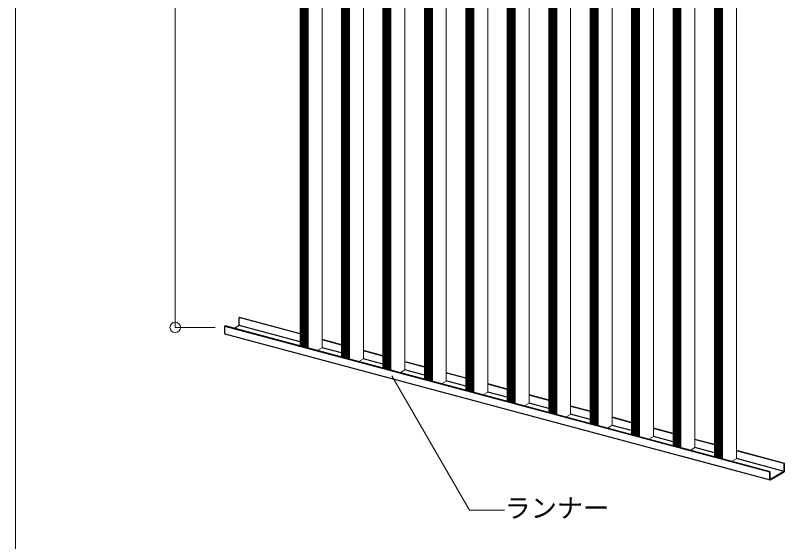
# Model space of a CAD drawing. Units: millimetres on the paper, with parts at other scales. Extents: x -195 to 195, y -140 to 138.
# Drawn here: x -96.45 to -52.4, y -89.36 to -59.2 of the extents above; entities that cross this region are included whole.
import ezdxf
from ezdxf.enums import TextEntityAlignment as Align

# ---------------------------------------------------------------- set-up
doc = ezdxf.new("R2010")
doc.units = ezdxf.units.MM
doc.header["$PDMODE"] = 32
doc.header["$PDSIZE"] = 0.6
for name, color, linetype, lineweight in [('A-2_スタッド', 3, 'Continuous', 18), ('A-3_ランナー', 2, 'Continuous', 25), ('A-5_寸法', 7, 'Continuous', 9), ('A-6_文字・矢印', 7, 'Continuous', 18), ('F-3_ランナー', 4, 'Continuous', 9)]:
    doc.layers.add(name, color=color, linetype=linetype, lineweight=lineweight)
doc.styles.add('ＭＳ ゴシック', font='')
doc.styles.get('ＭＳ ゴシック').set_extended_font_data('MS Gothic')

msp = doc.modelspace()

# ---------------------------------------------------------------- linework, layer by layer
at = {"layer": 'A-2_スタッド'}
for p, q in [((-80.145, -1.171), (-80.145, -78.146)), ((-80.104, -1.182), (-80.104, -78.157)), ((-80.073, -78.165), (-80.073, -1.19)), ((-80.047, -1.197), (-80.047, -78.172)), ((-80.011, -78.182), (-80.011, -1.207)), ((-79.99, -78.187), (-79.99, -1.212)), ((-79.939, -1.226), (-79.939, -78.201)), ((-79.919, -78.206), (-79.919, -1.231)), ((-79.908, -78.209), (-79.908, -1.234)), ((-79.858, -1.248), (-79.858, -78.223)), ((-79.827, -1.256), (-79.827, -78.231)), ((-79.801, -78.238), (-79.801, -1.263)), ((-79.765, -1.273), (-79.765, -78.248)), ((-79.744, -78.253), (-79.744, -1.278)), ((-79.692, -1.292), (-79.692, -78.267)), ((-78.892, -78.249), (-78.892, -1.506)), ((-77.772, -1.806), (-77.772, -78.782)), ((-77.731, -1.818), (-77.731, -78.793)), ((-77.7, -78.801), (-77.7, -1.826)), ((-77.674, -1.833), (-77.674, -78.808)), ((-77.637, -78.818), (-77.637, -1.842)), ((-77.617, -78.823), (-77.617, -1.848)), ((-77.566, -1.862), (-77.566, -78.837)), ((-77.546, -78.842), (-77.546, -1.867)), ((-77.535, -78.845), (-77.535, -1.87)), ((-77.484, -1.884), (-77.484, -78.859)), ((-77.454, -1.892), (-77.454, -78.867)), ((-77.427, -78.874), (-77.427, -1.899)), ((-77.391, -1.908), (-77.391, -78.883)), ((-77.371, -78.889), (-77.371, -1.914)), ((-77.318, -1.928), (-77.318, -78.903)), ((-76.518, -78.885), (-76.518, -2.142)), ((-75.399, -2.442), (-75.399, -79.417)), ((-75.357, -2.453), (-75.357, -79.428)), ((-75.327, -79.437), (-75.327, -2.462)), ((-75.3, -2.469), (-75.3, -79.444)), ((-75.264, -79.453), (-75.264, -2.478)), ((-75.244, -79.459), (-75.244, -2.484)), ((-75.193, -2.497), (-75.193, -79.473)), ((-75.172, -79.478), (-75.172, -2.503)), ((-75.162, -79.481), (-75.162, -2.506)), ((-75.111, -2.519), (-75.111, -79.494)), ((-75.081, -2.528), (-75.081, -79.503)), ((-75.054, -79.51), (-75.054, -2.535)), ((-75.018, -2.544), (-75.018, -79.519)), ((-74.997, -79.525), (-74.997, -2.55)), ((-74.945, -2.564), (-74.945, -79.539)), ((-74.145, -79.52), (-74.145, -2.778)), ((-73.025, -3.078), (-73.025, -80.053)), ((-72.984, -3.089), (-72.984, -80.064)), ((-72.954, -80.073), (-72.954, -3.098)), ((-72.927, -3.105), (-72.927, -80.08)), ((-72.891, -80.089), (-72.891, -3.114)), ((-72.87, -80.095), (-72.87, -3.12)), ((-72.82, -3.133), (-72.82, -80.108)), ((-72.799, -80.114), (-72.799, -3.139)), ((-72.788, -80.117), (-72.788, -3.142)), ((-72.738, -3.155), (-72.738, -80.13)), ((-72.707, -3.163), (-72.707, -80.139)), ((-72.681, -80.146), (-72.681, -3.171)), ((-72.645, -3.18), (-72.645, -80.155)), ((-72.624, -80.161), (-72.624, -3.186)), ((-72.572, -3.2), (-72.572, -80.175)), ((-71.772, -80.156), (-71.772, -3.414)), ((-70.652, -3.714), (-70.652, -80.689)), ((-70.611, -3.725), (-70.611, -80.7)), ((-70.58, -80.708), (-70.58, -3.733)), ((-70.554, -3.741), (-70.554, -80.716)), ((-70.518, -80.725), (-70.518, -3.75)), ((-70.497, -80.731), (-70.497, -3.756)), ((-70.446, -3.769), (-70.446, -80.744)), ((-70.426, -80.75), (-70.426, -3.775)), ((-70.415, -80.753), (-70.415, -3.778)), ((-70.364, -3.791), (-70.364, -80.766)), ((-70.334, -3.799), (-70.334, -80.774)), ((-70.308, -80.782), (-70.308, -3.806)), ((-70.271, -3.816), (-70.271, -80.791)), ((-70.251, -80.797), (-70.251, -3.822)), ((-70.199, -3.836), (-70.199, -80.811)), ((-69.399, -80.792), (-69.399, -4.05)), ((-67.025, -81.428), (-67.025, -17.054)), ((-68.279, -17.393), (-68.279, -81.325)), ((-68.237, -17.409), (-68.237, -81.336)), ((-68.207, -81.344), (-68.207, -17.413)), ((-68.181, -17.424), (-68.181, -81.351)), ((-68.144, -81.361), (-68.144, -17.43)), ((-68.124, -81.367), (-68.124, -17.439)), ((-68.073, -17.453), (-68.073, -81.38)), ((-68.053, -81.386), (-68.053, -17.454)), ((-68.042, -81.389), (-68.042, -17.461)), ((-67.991, -17.475), (-67.991, -81.402)), ((-67.961, -17.479), (-67.961, -81.41)), ((-67.934, -81.417), (-67.934, -17.49)), ((-67.898, -17.496), (-67.898, -81.427)), ((-67.877, -81.433), (-67.877, -17.505)), ((-67.825, -17.515), (-67.825, -81.447)), ((-64.652, -82.064), (-64.652, -22.839)), ((-65.905, -23.179), (-65.905, -81.961)), ((-65.864, -23.194), (-65.864, -81.972)), ((-65.834, -81.98), (-65.834, -23.198)), ((-65.807, -23.21), (-65.807, -81.987)), ((-65.771, -81.997), (-65.771, -23.215)), ((-65.75, -82.003), (-65.75, -23.225)), ((-65.7, -23.238), (-65.7, -82.016)), ((-65.679, -82.022), (-65.679, -23.24)), ((-65.669, -82.025), (-65.669, -23.247)), ((-65.618, -23.26), (-65.618, -82.038)), ((-65.587, -23.264), (-65.587, -82.046)), ((-65.561, -82.053), (-65.561, -23.275)), ((-65.525, -23.281), (-65.525, -82.063)), ((-65.504, -82.069), (-65.504, -23.291)), ((-65.452, -23.3), (-65.452, -82.083)), ((-63.532, -27.235), (-63.532, -82.597)), ((-63.491, -27.25), (-63.491, -82.608)), ((-63.46, -82.616), (-63.46, -27.254)), ((-63.434, -27.266), (-63.434, -82.623)), ((-63.398, -82.633), (-63.398, -27.271)), ((-63.377, -82.639), (-63.377, -27.281)), ((-63.327, -27.294), (-63.327, -82.652)), ((-63.306, -82.658), (-63.306, -27.296)), ((-63.295, -82.66), (-63.295, -27.303)), ((-62.279, -82.7), (-62.279, -26.895)), ((-63.245, -27.316), (-63.245, -82.674)), ((-63.214, -27.32), (-63.214, -82.682)), ((-63.188, -82.689), (-63.188, -27.332)), ((-63.152, -27.337), (-63.152, -82.699)), ((-63.131, -82.705), (-63.131, -27.347)), ((-63.079, -27.356), (-63.079, -82.719)), ((-59.905, -83.336), (-59.905, -30.081)), ((-61.159, -30.42), (-61.159, -83.233)), ((-61.118, -30.436), (-61.118, -83.244)), ((-61.087, -83.252), (-61.087, -30.44)), ((-61.061, -30.451), (-61.061, -83.259)), ((-61.025, -83.269), (-61.025, -30.457)), ((-61.004, -83.274), (-61.004, -30.466)), ((-60.953, -30.48), (-60.953, -83.288)), ((-60.933, -83.294), (-60.933, -30.481)), ((-60.922, -83.296), (-60.922, -30.488)), ((-60.871, -30.502), (-60.871, -83.31)), ((-60.841, -30.506), (-60.841, -83.318)), ((-60.814, -83.325), (-60.814, -30.517)), ((-60.778, -30.523), (-60.778, -83.335)), ((-60.758, -83.34), (-60.758, -30.532)), ((-60.705, -30.542), (-60.705, -83.354)), ((-58.786, -33.039), (-58.786, -83.869)), ((-57.532, -83.972), (-57.532, -32.7)), ((-58.744, -33.054), (-58.744, -83.88)), ((-58.714, -83.888), (-58.714, -33.059)), ((-58.687, -33.07), (-58.687, -83.895)), ((-58.651, -83.905), (-58.651, -33.075)), ((-58.631, -83.91), (-58.631, -33.085)), ((-58.58, -33.098), (-58.58, -83.924)), ((-58.559, -83.929), (-58.559, -33.1)), ((-58.549, -83.932), (-58.549, -33.107)), ((-58.498, -33.12), (-58.498, -83.946)), ((-58.468, -33.124), (-58.468, -83.954)), ((-58.441, -83.961), (-58.441, -33.136)), ((-58.405, -33.141), (-58.405, -83.971)), ((-58.384, -83.976), (-58.384, -33.151)), ((-58.332, -33.16), (-58.332, -83.99)), ((-56.412, -35.241), (-56.412, -84.505)), ((-55.159, -84.608), (-55.159, -34.901)), ((-56.371, -35.256), (-56.371, -84.516)), ((-56.341, -84.524), (-56.341, -35.26)), ((-56.314, -35.271), (-56.314, -84.531)), ((-56.278, -84.541), (-56.278, -35.277)), ((-56.257, -84.546), (-56.257, -35.287)), ((-56.207, -35.3), (-56.207, -84.56)), ((-56.186, -84.565), (-56.186, -35.302)), ((-56.175, -84.568), (-56.175, -35.309)), ((-56.125, -35.322), (-56.125, -84.582)), ((-56.094, -35.326), (-56.094, -84.59)), ((-56.068, -84.597), (-56.068, -35.337)), ((-56.032, -35.343), (-56.032, -84.607)), ((-56.011, -84.612), (-56.011, -35.353)), ((-55.959, -35.362), (-55.959, -84.626)), ((-79.163, -78.409), (-78.897, -78.255)), ((-76.79, -79.045), (-76.524, -78.891)), ((-74.416, -79.681), (-74.15, -79.527)), ((-72.043, -80.316), (-71.777, -80.163)), ((-69.67, -80.952), (-69.404, -80.799)), ((-67.297, -81.588), (-67.03, -81.435)), ((-64.923, -82.224), (-64.657, -82.071)), ((-62.55, -82.86), (-62.284, -82.707)), ((-60.177, -83.496), (-59.911, -83.342)), ((-57.803, -84.132), (-57.537, -83.978)), ((-55.43, -84.768), (-55.164, -84.614))]:
    msp.add_line(p, q, dxfattribs=at)
for centre, radius, start, end in [((-78.903, -78.253), 0.0131, 83.631, 83.6311), ((-78.915, -78.295), 0.0561, 76.4174, 76.4179), ((-78.905, -78.242), 0.0156, 298.9932, 322.6818), ((-78.905, -78.241), 0.016, 298.34956, 298.34959), ((-78.896, -78.249), 0.0046, 326.649, 0), ((-76.53, -78.889), 0.0131, 83.631, 83.6311), ((-76.532, -78.878), 0.0156, 298.9932, 322.6818), ((-76.532, -78.877), 0.016, 298.34956, 298.34959), ((-76.523, -78.885), 0.0046, 326.649, 0), ((-74.157, -79.525), 0.0131, 83.631, 83.6311), ((-74.169, -79.567), 0.0561, 76.4174, 76.4179), ((-74.158, -79.514), 0.0156, 298.9932, 322.6818), ((-74.158, -79.513), 0.016, 298.34956, 298.34959), ((-74.15, -79.52), 0.0046, 326.649, 0), ((-71.784, -80.161), 0.0131, 83.631, 83.6311), ((-71.795, -80.203), 0.0561, 76.4174, 76.4179), ((-71.785, -80.149), 0.0156, 298.9932, 322.6818), ((-71.785, -80.149), 0.016, 298.34956, 298.34959), ((-71.776, -80.156), 0.0046, 326.649, 0), ((-69.41, -80.797), 0.0131, 83.631, 83.6311), ((-69.422, -80.839), 0.0561, 76.4174, 76.4179), ((-69.412, -80.785), 0.0156, 298.9932, 322.6818), ((-69.412, -80.785), 0.016, 298.34956, 298.34959), ((-69.403, -80.792), 0.0046, 326.649, 0), ((-67.037, -81.433), 0.0131, 83.631, 83.6311), ((-67.049, -81.475), 0.0561, 76.4174, 76.4179), ((-67.039, -81.421), 0.0156, 298.9932, 322.6818), ((-67.039, -81.421), 0.016, 298.34956, 298.34959), ((-67.03, -81.428), 0.0046, 326.649, 0), ((-64.664, -82.069), 0.0131, 83.631, 83.6311), ((-64.665, -82.057), 0.0156, 298.9932, 322.6818), ((-64.665, -82.057), 0.016, 298.34956, 298.34959), ((-64.657, -82.064), 0.0046, 326.649, 0), ((-62.302, -82.746), 0.0561, 76.4174, 76.4179), ((-62.29, -82.705), 0.0131, 83.631, 83.6311), ((-62.292, -82.693), 0.0156, 298.9932, 322.6818), ((-62.292, -82.693), 0.016, 298.34956, 298.34959), ((-62.283, -82.7), 0.0046, 326.649, 0), ((-59.929, -83.382), 0.0561, 76.4174, 76.4179), ((-59.917, -83.341), 0.0131, 83.631, 83.6311), ((-59.919, -83.329), 0.0156, 298.9932, 322.6818), ((-59.919, -83.329), 0.016, 298.34956, 298.34959), ((-59.91, -83.336), 0.0046, 326.649, 0), ((-57.556, -84.018), 0.0561, 76.4174, 76.4179), ((-57.544, -83.977), 0.0131, 83.631, 83.6311), ((-57.545, -83.965), 0.0156, 298.9932, 322.6818), ((-57.545, -83.965), 0.016, 298.34956, 298.34959), ((-57.537, -83.972), 0.0046, 326.649, 0), ((-55.171, -84.613), 0.0131, 83.631, 83.6311), ((-55.182, -84.654), 0.0561, 76.4174, 76.4179), ((-55.172, -84.601), 0.0156, 298.9932, 322.6818), ((-55.172, -84.6), 0.016, 298.34956, 298.34959), ((-55.164, -84.608), 0.0046, 326.649, 0)]:
    msp.add_arc(centre, radius, start, end, dxfattribs=at)
at = {"layer": 'A-3_ランナー'}
for p, q in [((-83.612, -76.516), (-83.631, -76.526)), ((-80.145, -77.46), (-83.631, -76.526)), ((-83.631, -76.952), (-83.631, -76.526)), ((-80.145, -77.445), (-83.612, -76.516)), ((-84.442, -76.994), (-84.46, -77.005)), ((-84.46, -77.432), (-84.46, -77.005)), ((-84.46, -77.005), (-53.245, -85.369)), ((-53.226, -85.358), (-84.442, -76.994)), ((-83.65, -76.989), (-83.907, -77.138)), ((-80.145, -77.913), (-83.638, -76.977)), ((-53.208, -85.835), (-84.436, -77.467)), ((-77.772, -78.081), (-78.892, -77.78)), ((-77.772, -78.096), (-78.892, -77.796)), ((-77.772, -78.549), (-78.892, -78.249)), ((-75.399, -78.716), (-76.518, -78.416)), ((-75.399, -78.732), (-76.518, -78.432)), ((-75.399, -79.185), (-76.518, -78.885)), ((-73.025, -79.352), (-74.145, -79.052)), ((-73.025, -79.368), (-74.145, -79.068)), ((-73.025, -79.821), (-74.145, -79.52)), ((-70.652, -79.988), (-71.772, -79.688)), ((-70.652, -80.004), (-71.772, -79.704)), ((-70.652, -80.456), (-71.772, -80.156)), ((-68.279, -80.624), (-69.399, -80.324)), ((-68.279, -80.64), (-69.399, -80.34)), ((-68.279, -81.092), (-69.399, -80.792)), ((-65.905, -81.26), (-67.025, -80.96)), ((-65.905, -81.276), (-67.025, -80.976)), ((-65.905, -81.728), (-67.025, -81.428)), ((-63.532, -81.896), (-64.652, -81.596)), ((-63.532, -81.912), (-64.652, -81.612)), ((-63.532, -82.364), (-64.652, -82.064)), ((-61.159, -82.532), (-62.279, -82.232)), ((-61.159, -82.548), (-62.279, -82.248)), ((-61.159, -83), (-62.279, -82.7)), ((-58.786, -83.168), (-59.905, -82.868)), ((-58.786, -83.184), (-59.905, -82.884)), ((-58.786, -83.636), (-59.905, -83.336)), ((-56.412, -83.804), (-57.532, -83.504)), ((-56.412, -83.82), (-57.532, -83.519)), ((-53.226, -85.358), (-58.325, -83.992)), ((-58.325, -84.008), (-53.245, -85.369)), ((-56.412, -84.272), (-57.532, -83.972)), ((-52.397, -84.88), (-55.159, -84.14)), ((-53.208, -85.836), (-58.325, -84.464)), ((-52.416, -84.89), (-55.159, -84.155)), ((-52.423, -85.341), (-55.159, -84.608)), ((-52.397, -84.88), (-52.416, -84.89)), ((-52.416, -85.316), (-52.416, -84.89)), ((-52.397, -85.306), (-52.397, -84.88)), ((-53.226, -85.358), (-53.245, -85.369)), ((-53.245, -85.796), (-53.245, -85.369)), ((-53.226, -85.784), (-53.226, -85.358)), ((-53.21, -85.829), (-52.434, -85.381)), ((-52.434, -85.354), (-53.209, -85.801))]:
    msp.add_line(p, q, dxfattribs=at)
for centre, radius, start, end in [((-83.679, -76.952), 0.0478, 307.5852, 0.578), ((-83.662, -77.023), 0.0561, 76.4174, 76.4179), ((-83.65, -76.982), 0.0131, 83.631, 83.6311), ((-83.651, -76.97), 0.0156, 298.9932, 322.6818), ((-83.651, -76.969), 0.016, 298.34956, 298.34959), ((-83.643, -76.977), 0.0046, 326.649, 0), ((-84.365, -77.429), 0.0956, 179.422, 180.578), ((-84.393, -77.431), 0.0669, 179.2941, 196.6467), ((-84.428, -77.44), 0.0315, 198.6253, 226.3725), ((-84.436, -77.445), 0.0227, 232.382, 303.5437), ((-84.481, -77.388), 0.0956, 307.58517, 307.58519), ((-52.493, -85.305), 0.0956, 307.5852, 0.578), ((-52.463, -85.316), 0.0478, 307.5852, 0.578), ((-52.426, -85.307), 0.0095, 17.6567, 17.6568), ((-52.459, -85.315), 0.0437, 359.0205, 0.9794), ((-52.484, -85.303), 0.0874, 359.0205, 0.9794), ((-53.149, -85.793), 0.0956, 179.422, 180.578), ((-53.178, -85.795), 0.0669, 179.2941, 196.6467), ((-53.212, -85.804), 0.0315, 198.6253, 226.3725), ((-53.22, -85.809), 0.0227, 232.382, 303.5437), ((-53.178, -85.783), 0.0478, 179.422, 180.578), ((-53.193, -85.784), 0.0335, 179.2941, 196.6467), ((-53.21, -85.788), 0.0158, 198.6253, 226.3725), ((-53.214, -85.791), 0.0113, 232.382, 303.5437), ((-53.237, -85.762), 0.0478, 307.58517, 307.58519), ((-53.266, -85.752), 0.0956, 307.58517, 307.58519)]:
    msp.add_arc(centre, radius, start, end, dxfattribs=at)
at = {"layer": 'A-5_寸法', "color": 4}
msp.add_line((-87.3, -77.087), (-85.019, -77.087), dxfattribs=at)
msp.add_lwpolyline([(-87.3, -77.087), (-87.3, 0.836), (-85.019, 0.836)], dxfattribs=at)
at = {"layer": 'A-5_寸法'}
msp.add_point((-87.3, -77.087), dxfattribs=at)
at = {"layer": 'A-6_文字・矢印'}
msp.add_lwpolyline([(-68.44, -87.57), (-70.44, -87.57), (-74.889, -79.864)], dxfattribs=at)
at = {"layer": 'F-3_ランナー', "color": 3, "lineweight": 18}
msp.add_line((-96.454, 12.506), (-96.454, -95.494), dxfattribs=at)

# ---------------------------------------------------------------- texts
at = {"layer": 'A-6_文字・矢印', "style": 'ＭＳ ゴシック'}
msp.add_text('ランナー', height=1.1, dxfattribs=at).set_placement((-68.44, -88.32), align=Align.BOTTOM_LEFT)

doc.saveas('drawing.dxf')
